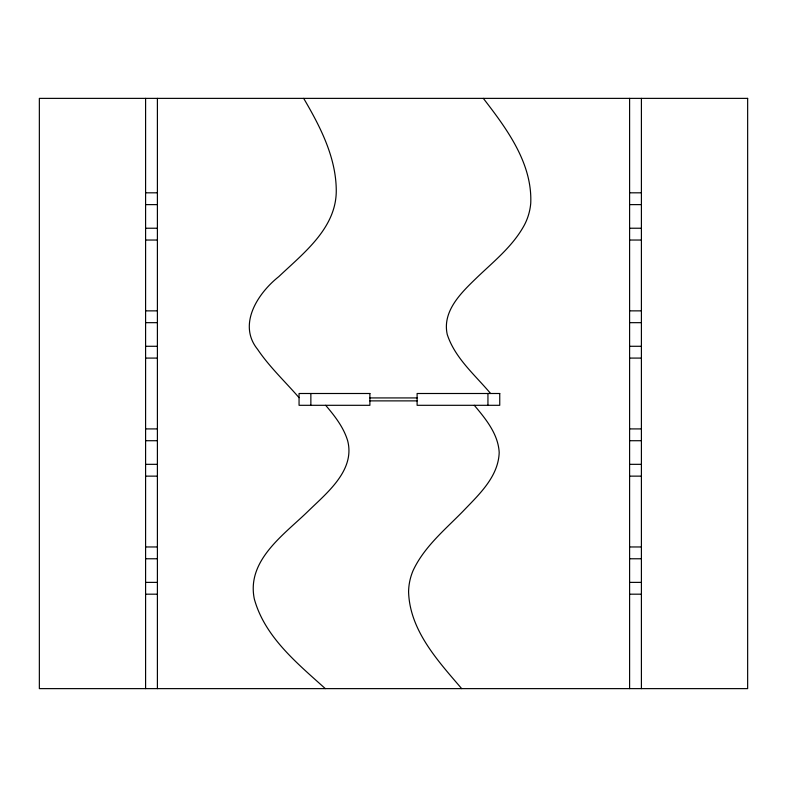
<?xml version="1.0" encoding="UTF-8"?>
<svg xmlns="http://www.w3.org/2000/svg" width="787" height="787" viewBox="0 0 787 787"><rect width="100%" height="100%" fill="white"/><g stroke="black" fill="none" stroke-linecap="round" stroke-linejoin="round"><path stroke-width="1.18" d="M145.595 192.815L157.4 192.815M629.6 192.815L641.405 192.815M145.595 204.62L157.4 204.62M629.6 204.62L641.405 204.62M145.595 228.23L157.4 228.23M629.6 228.23L641.405 228.23M145.595 240.035L157.4 240.035M629.6 240.035L641.405 240.035M145.595 310.865L157.4 310.865M629.6 310.865L641.405 310.865M145.595 322.67L157.4 322.67M629.6 322.67L641.405 322.67M145.595 346.28L157.4 346.28M629.6 346.28L641.405 346.28M145.595 358.085L157.4 358.085M629.6 358.085L641.405 358.085M369.89 397.927L417.11 397.927M369.89 400.878L417.11 400.878M145.595 428.915L157.4 428.915M629.6 428.915L641.405 428.915M145.595 440.72L157.4 440.72M629.6 440.72L641.405 440.72M145.595 464.33L157.4 464.33M629.6 464.33L641.405 464.33M145.595 476.135L157.4 476.135M629.6 476.135L641.405 476.135M145.595 546.965L157.4 546.965M629.6 546.965L641.405 546.965M145.595 558.77L157.4 558.77M629.6 558.77L641.405 558.77M145.595 582.38L157.4 582.38M629.6 582.38L641.405 582.38M145.595 594.185L157.4 594.185M629.6 594.185L641.405 594.185M325.316 688.625C297.191 663.244 264.766 636.988 254.309 598.937C246.37 560.383 283.969 534.717 308.012 511.314C326.723 493.026 355.311 470.439 347.677 440.818C343.624 427.272 334.691 415.92 325.67 405.305M490.586 393.5C474.984 374.917 455.004 358.203 447.242 334.475C441.92 310.462 462.323 291.682 477.896 276.63C494.698 260.635 513.35 245.564 524.506 224.797A57.441 57.441 0 0 0 530.743 203.272C532.435 163.116 506.641 128.625 483.326 98.375M299.06 397.671C285.16 381.616 269.479 366.968 257.556 349.29C237.467 324.441 257.792 293.256 278.785 276.63C303.841 252.853 337.023 227.6 336.256 189.431C335.715 156.446 319.984 126.186 303.674 98.375M461.684 688.625C437.906 660.844 409.683 630.417 408.581 591.755A56.29 56.29 0 0 1 413.086 570.575C424.193 546.788 444.96 529.72 462.963 511.314C478.703 494.797 498.358 476.991 499.194 452.525C498.22 434.011 485.697 418.881 474.295 405.305M641.405 98.375L641.405 688.625M629.6 98.375L629.6 688.625M487.94 393.5L487.94 405.305M310.865 393.5L310.865 405.305M157.4 98.375L157.4 688.625M145.595 98.375L145.595 688.625M747.65 98.375L39.35 98.375L39.35 688.625L747.65 688.625L747.65 98.375M369.89 393.5L299.06 393.5L299.06 405.305L369.89 405.305L369.89 393.5M499.745 393.5L417.11 393.5L417.11 405.305L499.745 405.305L499.745 393.5"/></g></svg>
